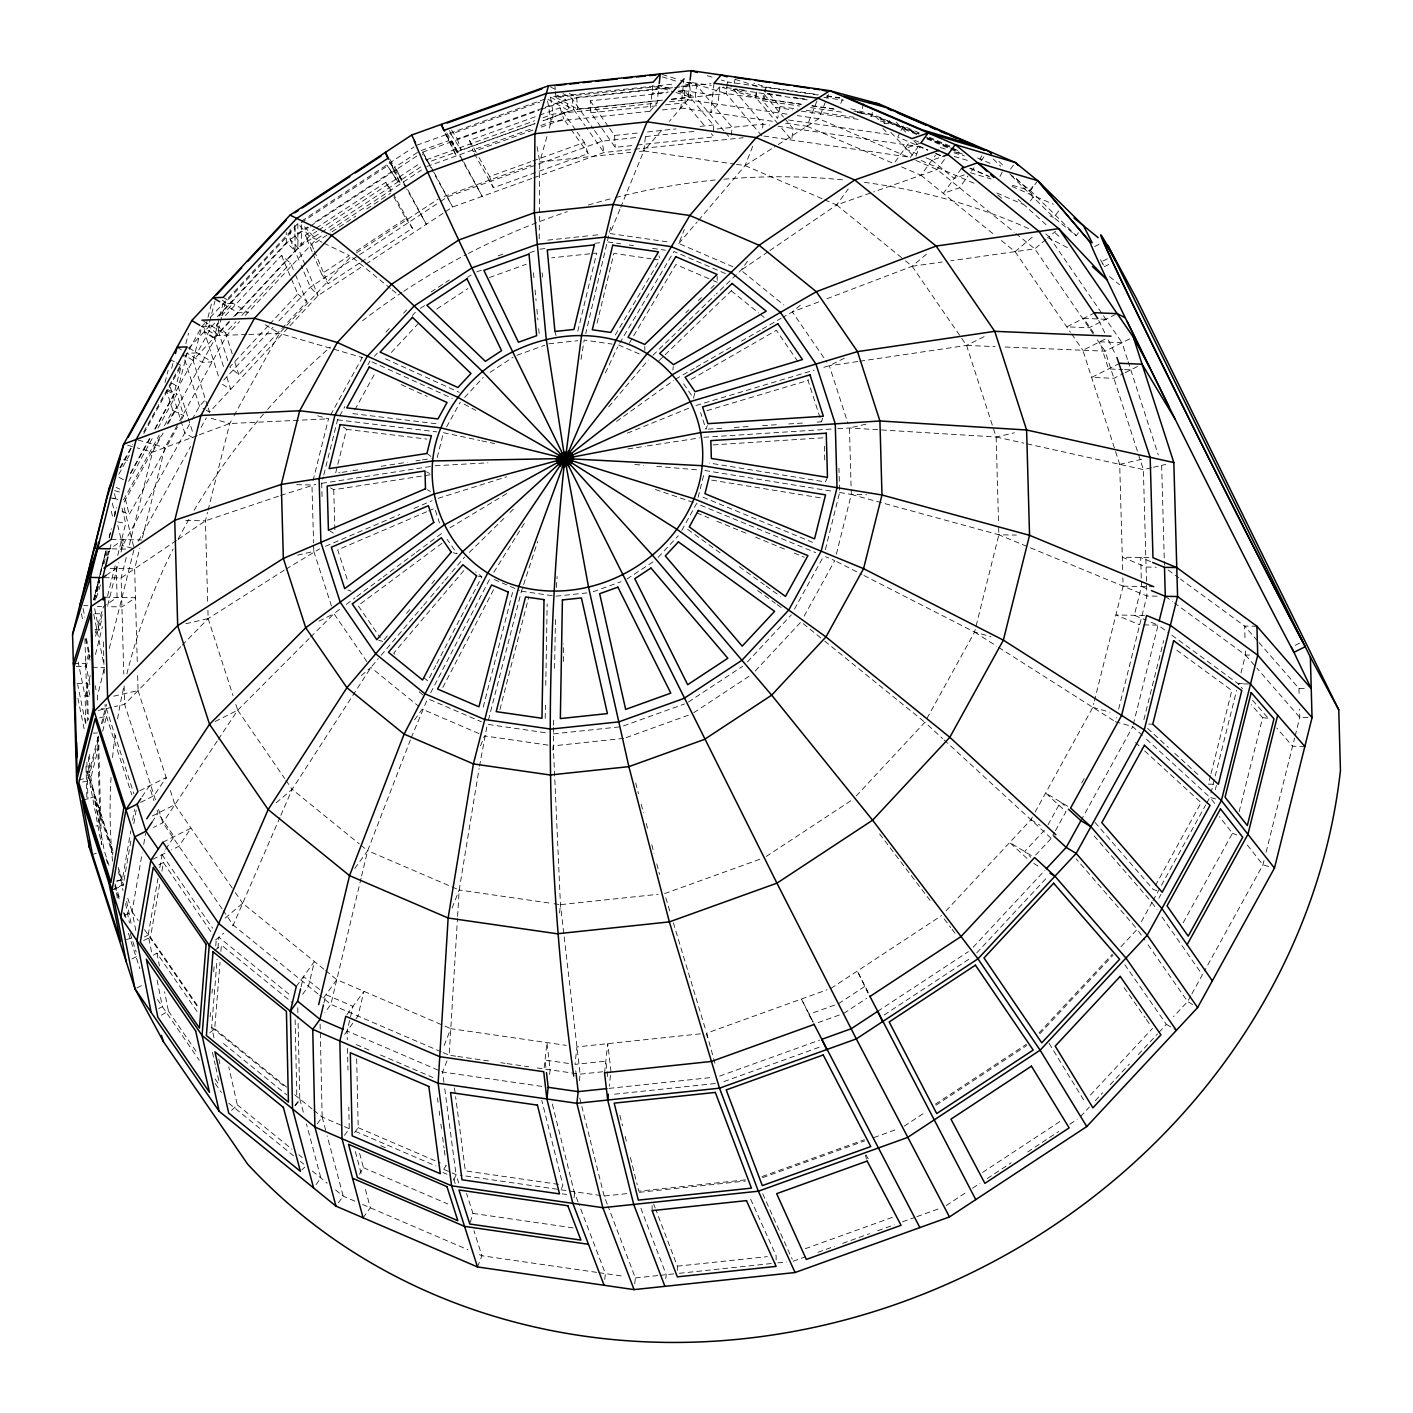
<?xml version="1.0" encoding="UTF-8"?>
<svg xmlns="http://www.w3.org/2000/svg" width="1413" height="1413" viewBox="0 0 1413 1413"><rect width="100%" height="100%" fill="white"/><g stroke="black" fill="none" stroke-linecap="round" stroke-linejoin="round"><path stroke-width="0.75" stroke-dasharray="5 3.75" d="M652.1 1210.623L652.117 1204.229M677.357 1270.446L677.357 1266.172L655.95 1209.987M776.126 1259.972L776.143 1255.698L749.173 1195.928M539.218 238.85L539.731 162L536.763 144.603M553.56 727.342L553.295 745.852L560.449 904.656L580.107 1074.163L579.383 1080.715M545.188 718.316L545.418 705.122M545.754 685.358L547.167 604.058M553.596 725.152L553.702 718.599M554.585 668.331L555.503 615.874M563.434 661.478L563.734 643.904M455.64 1056.165L449.193 1055.228L457.459 918.609M457.6 916.419L459.19 889.996L479.113 768.46M556.404 587.455L557.128 576.539M210.113 1016.812L210.466 1012.52M212.003 993.18L212.339 988.888M213.699 971.702L214.211 965.273M215.747 945.951L216.26 939.504M214.034 1037.901L211.667 1027.375L217.09 959.215M217.955 948.211L218.838 937.225L290.778 995.635M209.707 1032.832L214.723 1028.788L220.022 962.218M220.87 951.479L221.382 945.032L293.074 1003.248M672.888 370.135L673.277 366.479M665.205 354.698L731.298 290.778L731.687 287.122M552.819 750.02L553.295 745.852L624.051 738.345M610.663 227.316L585.724 333.645M559.53 912.975L560.449 904.656L658.052 894.305M620.713 207.358L643.833 150.961L645.688 134.323M544.164 1067.822L546.955 1042.582L550.116 1069.818L549.392 1076.388M540.826 125.474L551.141 121.765L649.98 111.274L653 84.091M649.98 111.274L657.08 103.061L659.006 85.575L671.104 89.337M662.326 109.967L680.819 108.006L683.821 80.824M689.88 81.901L687.901 99.793L669.444 121.235M724.057 130.932L695.302 96.843L696.591 85.186L680.448 80.17M604.552 1072.785L607.767 1043.642L610.928 1070.895L609.25 1086.191M714.042 83.208L710.81 112.351L717.892 104.12L719.835 86.635L724.145 87.27M761.731 135.772L726.123 93.576L727.412 81.919L721.372 80.046M604.729 1279.436L605.382 1273.608L578.835 1203.982M731.333 135.153L732.199 127.382L696.591 85.186M778.033 123.885L756.114 97.903L756.767 92.075M634.72 1283.781L635.373 1277.953L608.049 1206.278M762.596 128L763.02 124.114L732.888 88.401M665.77 1278.571L666.194 1274.685L640.442 1207.108M734.336 83.349L734.937 79.428M801.118 104.12L764.274 98.786L766.093 87.058L753.747 83.226M857.461 112.263L861.789 112.881L863.308 103.114M479.484 766.288L487.344 724.321L547.043 732.958M581.008 359.432L584.187 340.056L612.147 344.101M116.625 881.164L122.313 879.963L130.791 830.897M132.628 820.229L134.482 809.561M130.826 841.018L123.32 884.45L112.051 890.102M133.829 823.638L136.831 806.258M135.842 930.549L132.08 911.579L142.218 852.94M143.72 844.25L145.592 833.387M151.544 951.885L148.188 935.017L157.956 878.55M159.828 867.688L162.089 854.671L164.491 851.05M197.29 1005.332L150.485 937.261L159.704 883.92M161.93 871.132L163.396 862.584L153.222 867.37M755.213 97.78L756.308 92.022M573.978 1197.588L575.073 1191.83M769.22 93.7L780.082 106.576L777.609 118.409L762.667 100.712L765.139 88.86M872.369 112.51L871.538 116.449L867.176 115.831M694.666 393.309L693.536 398.219L683.609 383.771M301.075 986.786L303.548 976.489L322.712 992.05M323.948 1002.894L325.908 994.646L353.02 1006.303L347.103 1031.013L347.298 1039.703M361.092 878.162L330.872 1004.378L324.831 1012.697M361.604 876.042L367.68 850.679L410.388 739.935M577.776 331.296L596.657 253.068L551.741 257.837M597.063 323.135L613.913 253.386L650.969 258.738M93.629 599.359L99.511 575.798M100.058 573.66L105.94 550.099M109.154 537.258L111.291 528.692M114.488 515.833L116.643 507.267M98.521 580.531L95.325 593.301L99.299 580.672M99.051 578.394L105.957 550.717M109.154 537.947L111.291 529.416M114.471 516.646L116.608 508.132M93.947 600.119L99.828 576.628M100.358 574.49L106.222 550.999M95.042 600.26L99.652 580.814M103.926 563.734L105.533 557.323M106.205 555.609L107.123 550.929M108.359 554.991L109.384 550.876L107.989 554.92M110.956 544.588L109.914 548.809L123.461 539.625L120.37 551.988M95.042 629.403L99.034 630.18L102.248 617.357M107.582 596.021L115.583 563.981M117.721 555.45L125.722 523.411L121.854 507.585M95.219 633.042L103.52 606.583L117.067 597.416L116.255 568.45L117.279 564.335M90.202 675.485L85.063 696.079L85.875 725.028L77.68 684.616M95.466 654.449L102.39 626.701M107.724 605.365L118.392 562.692M121.059 552.024L122.648 545.612L191.091 421.41M126.252 557.376L121.112 577.952L123.796 674.036M129.36 544.923L152.533 452.178L163.078 433.049M104.014 669.532L97.338 696.291L97.515 702.491M109.296 648.408L134.164 548.845L123.443 504.847M137.255 661.62L134.659 568.768L139.799 548.191M142.395 537.858L164.95 447.568L178.603 422.77M207.658 601.214L205.415 520.832L207.534 512.371M208.064 510.252L229.736 423.529L232.898 417.771M313.032 480.703L328.487 418.831L314.092 414.804M322.058 496.564L321.687 483.352L323.277 476.993M323.807 474.892L337.566 419.838L344.896 406.555M343.341 426.991L346.556 429.358L335.57 473.337L339.915 472.666M437.235 457.494L442.923 434.745M698.128 497.358L704.328 472.56M825.351 549.622L839.622 492.466L838.951 468.251M836.372 554.179L851.297 494.444L849.443 427.98L867.723 423.776M926.981 718.422L974.564 632.07L998.867 534.785L998.62 526.095M1035.128 812.086L1092.814 707.365L1093.874 703.162M1094.386 701.06L1123.105 586.148L1122.876 577.882M1150.606 561.615L1140.697 557.517L1141.51 586.483L1134.303 615.291L1146.208 620.219M1142.393 735.449L1132.749 726.618L1115.475 721.778L1116.517 717.557M1118.637 709.132L1146.897 595.986L1143.364 469.593L1105.125 351.183L1095.216 336.771M1133.279 724.498L1158.095 625.129L1148.186 621.031M1143.876 719.747L1163.658 640.566M1210.535 775.631L1208.398 784.162L1214.385 784.25M1211.065 773.512L1231.818 690.462L1174.132 648.231M1210.959 793.046L1236.658 690.251M1240.967 672.959L1245.454 655.014L1245.348 650.863M1215.304 789.726L1216.363 785.469M1239.148 811.663L1262.621 717.716L1251.229 704.61M1263.999 860.641L1262.939 864.88L1204.477 970.978M1266.119 852.163L1294.626 738.01M1295.138 735.961L1299.766 717.433L1299.536 709.149M98.133 736.65L88.895 772.999L84.974 772.911M101.4 723.809L105.198 708.849L105.074 704.522M98.451 736.085L101.471 844.462L88.807 777.609L98.91 737.869M102.637 723.209L106.364 708.567L106.24 704.239M112.934 850.944L90.167 780.453L99.405 744.103M102.672 731.28L106.47 716.303L98.91 717.91M483.211 707.154L512.566 592.453M488.421 720.1L521.432 591.217L537.699 541.462M499.955 709.556L528.762 596.993M165.021 382.517L168.2 370.206M171.644 368.369L173.834 359.926M185.81 343.765L188.547 333.203M154.741 429.004L173.887 394.262L181.323 365.525L176.077 362.735M187.54 416.076L178.356 387.056L187.081 353.268L197.149 352.897L211.879 326.191L214.705 323.153M155.165 429.146L193.069 360.35L201.812 326.544L204.638 323.506M211.42 304.078L204.32 331.543L218.75 377.147M209.53 322.058L214.953 301.128M223.484 366.568L214.299 337.566L223.042 303.76L233.11 303.406L221.788 315.558M221.541 317.413L217.213 334.157L208.453 326.244L211.438 323.029M222.088 315.311L225.338 302.753L294.981 228.005L295.087 250.578L286.327 242.665L286.274 232.403M546.937 136.584L539.731 162L630.816 152.339M549.339 128.106L553.313 114.047L550.434 97.091L673.93 83.985M470.335 1222.263L472.949 1213.396L466.555 1193.384M107.229 555.397L108.554 551.176M93.947 599.677L99.687 581.361M96.314 597.982L100.782 583.746M89.937 684.828L85.628 663.562L88.825 653.389M89.778 654.572L85.946 666.777L74.147 666.547M95.519 636.239L102.548 613.86L92.728 613.648M707.295 425.543L705.988 429.269L700.601 412.561M817.05 422.116L821.395 421.833L808.024 380.433L809.985 374.834M821.395 421.833L822.702 418.107M561.526 1188.545L562.851 1184.977L541.815 1100.444M411.183 737.886L427.609 698.658M480.508 745.905L484.465 735.908L551.141 745.552M732.976 266.792L678.805 243.513L684.316 229.507M452.089 908.011L459.19 889.996L551.829 903.402M698.552 220.304L745.093 165.604L752.988 145.61M444.159 1045.479L450.8 1028.664L566.224 1045.373M785.593 123.161L806.964 126.252L818.021 98.256M446.985 1060.827L442.552 1072.025L444.283 1085.131M825.439 101.913L818.816 118.727L774.218 147.093M826.923 98.186L828.389 94.459M453.82 1180.208L456.028 1174.609L444.565 1087.304M477.488 1266.949L481.921 1255.751L473.956 1230.776M915.924 156.101L919.616 146.758L927.635 150.22M619.883 209.371L609.974 233.551L670.186 242.259M840.823 103.432L842.325 99.775M279.986 817.332L233.216 925.091L230.019 927.793M280.851 815.319L292.138 789.337L370.913 667.484L378.295 658.617M827.47 477.4L825.351 481.957L709.202 463.022M605.4 372.908L617.658 347.015M979.898 159.439L981.699 155.766M999.998 176.501L1003.619 169.154M435.805 665.488L427.803 680.907L422.681 676.756M436.811 663.562L481.833 576.822L475.704 571.841M430.647 692.812L490.329 577.864M442.834 687.442L493.879 589.133M119.822 467.809L132.592 444.653M120.547 467.844L131.179 448.557M118.798 474.309L129.272 455.286M143.72 431.972L180.74 364.784M184.979 357.1L201.812 326.544L211.879 326.191M143.879 433.455L181.323 365.525M130.296 473.39L149.425 438.648M130.914 473.143L149.884 438.719M128.654 481.356L153.787 435.734M157.973 428.121L176.837 393.891L165.939 388.752M123.532 499.937L159.192 435.222M164.438 425.702L172.828 410.477L166.557 390.712M124.15 502.11L161.894 433.597M167.14 424.077L176.572 406.962M168.341 423.476L216.772 335.57L229.507 321.899M179.663 420.862L226.839 335.217L239.592 321.546M121.924 511.17L129.201 514.597L177.42 427.044M181.623 419.431L183.725 415.634L176.837 393.891M192.133 419.502L199.498 406.149L206.563 398.554M138.421 541.126L190.508 446.596M201.07 427.433L206.316 417.877M233.957 415.864L279.421 333.344L285.391 326.933M330.589 414.998L362.258 357.524L358.69 355.37M367.91 364.766L369.994 360.969M354.822 409.894L375.24 372.82M446.596 426.938L460.32 402.034M681.808 530.387L696.574 503.558L815.69 552.642M794.459 609.144L823.761 555.963M804.156 616.139L834.765 560.572L825.598 556.74M946.056 910.802L1030.925 819.717L1034.069 813.994M1047.987 824.927L1060.615 802.019L1066.85 807.759M1035.658 855.095L1051.237 838.386L1054.381 832.663M1055.44 830.738L1065.95 811.663L1045.638 792.993L1068.917 807.035M1081.757 782.979L1084.919 777.238M1080.927 820.688L1132.749 726.618M1155.375 885.651L1201.103 802.655L1141.898 748.395M1141.421 921.629L1151.931 902.536L1092.284 833.776M1152.99 900.629L1205.678 804.986M1206.737 803.061L1209.899 797.321L1144 736.932M1158.89 898.12L1160.974 894.323M1183.193 922.742L1232.472 833.281L1219.384 816.626M1190.788 995.829L1187.627 1001.552L1173.479 1016.742M1191.83 993.922L1202.357 974.846L1162.016 917.002M615.309 334.987L658.582 261.882M619.706 343.147L673.966 251.479L725.752 273.733M629.28 343.271L632.618 337.636M633.713 335.764L675.891 264.531L711.357 279.774M359.414 1174.238L363.459 1167.703L359.591 1153.202M493.808 572.265L525.247 521.927M142.024 796.861L149.23 785.999L153.964 800.606M151.986 822.172L157.991 813.129L156.649 808.96M217.196 741.066L162.866 822.755L153.487 827.453M218.397 739.264L237.72 710.191L309.094 638.588M165.692 849.231L174.117 836.567L157.991 813.129M414.486 719.871L422.257 709.167L482.451 735.043M747.477 261.317L741.013 270.236L716.267 294.01M354.734 868.5L367.68 850.679L459.19 889.996M769.873 250.525L836.62 204.938L848.277 188.9M296.288 986.468L314.41 961.511L308.511 986.221L302.453 994.54M895.083 161.947L909.583 141.971M918.485 146.263L910.025 157.92L818.816 118.727L797.338 115.619M323.489 997.984L336.789 979.668L443.046 1025.343M901.618 166.928L920.976 175.247L935.477 155.289M944.379 159.581L937.137 169.56L873.658 191.903M346.98 1014.622L363.9 991.325L357.984 1016.035L354.363 1021.016M961.476 168.447L943.354 193.422L959.498 187.735L967.958 176.077M344.684 1034.334L353.144 1022.694M971.596 171.097L973.999 167.758M294.964 1105.567L299.786 1098.908L298.055 1020.734M981.011 160.87L984.631 155.889M317.324 1123.741L322.164 1117.082L320.097 1023.701M1010.525 169.189L1014.163 164.208M344.436 1135.381L349.276 1128.722L348.781 1107.015M1037.743 180.705L1030.483 190.684L1009.765 184.502M316.017 1184.642L320.857 1177.983L306.444 1123.883M1030.395 200.929L1034.033 195.93L1014.198 176.413M338.396 1202.799L343.218 1196.157L327.145 1135.805M1058.726 210.908L1053.886 217.567L1050.018 215.906M363.07 1217.776L370.33 1207.797L364.784 1186.991M1011.16 175.53L1053.886 217.567L1076.264 235.741L1078.667 232.403M354.575 1132.572L358.196 1127.68L356.641 1057.701M443.912 1168.816L446.314 1165.548L442.322 1163.835M1029.812 190.137L1035.093 183.849M295.176 1105.761L300.474 1099.473M608.685 406.803L612.924 401.787M614.337 400.126L648.284 360.068M384.124 639.736L388.345 634.773M406.591 613.295L412.207 606.689M431.866 583.569L434.674 580.248M381.139 655.296L422.187 606.989M423.6 605.312L429.252 598.653M430.682 596.993L443.417 581.997M444.83 580.337L450.5 573.66M451.913 572L464.647 557.005M463.835 570.587L393.644 653.195L397.053 655.968M678.805 243.513L697.139 221.965M659.006 85.575L651.923 93.806L668.367 92.057M678.646 90.962L682.762 90.538L689.844 82.307L711.269 85.398M639.506 151.421L643.833 150.961L663.757 127.841M210.29 317.43L297.807 223.519L309.447 236.112L321.97 242.206M217.443 316.6L286.327 242.665M188.741 348.252L211.72 323.612M219.121 315.664L290.16 239.415L308.493 227.352M227.776 360.721L216.507 325.114L219.457 321.952M225.356 315.611L281.47 255.382L290.53 263.083L293.957 271.208M207.499 405.937L193.069 360.35L232.191 318.084M233.71 316.724L297.913 247.805L319.621 233.251M235.176 315.823L309.447 236.112L316.83 231.255M232.191 353.745L225.55 332.814L235.9 321.722M241.8 315.382L290.53 263.083M245.244 315.47L316.141 239.362L323.153 234.752M268.223 325.732L229.771 366.991L238.815 374.692L306.851 301.693L294.822 273.239M269.689 324.142L297.79 293.992L290.919 277.743M223.713 380.15L273.009 327.251M278.979 320.839L310.348 287.175L357.648 256.036M286.892 325.326L351.095 256.407L390.447 288.482M206.139 410.159L209.477 412.154L288.482 327.357M289.965 325.767L318.102 295.564L363.971 265.361M385.89 332.161L391.79 325.82M403.606 313.156L406.555 309.977M374.392 356.253L377.306 353.126M412.402 315.452L415.334 312.308M391.33 352.455L417.842 324.001M464.63 397.424L483.246 377.43M658.193 557.287L678.258 535.757M747.459 661.92L791.315 614.849M755.231 671.016L800.994 621.879L823.055 639.753M856.172 795.996L924.879 722.273L942.542 738.504M1044.472 830.261L1024.655 851.527L1030.907 857.267M973.204 947.222L1044.966 870.196M976.754 952.874L1046.397 878.109M1038.997 1032.938L1112.367 954.164M1039.827 1033.786L1113.002 955.241M1121.039 946.622L1137.218 929.259L1076.141 858.857M1090.43 1095.022L1152.549 1028.364M1080.486 1116.57L1089.37 1107.015M1095.305 1100.656L1102.705 1092.708M1110.106 1084.76L1114.557 1079.991M1116.04 1078.402L1129.376 1064.095M1138.26 1054.557L1148.628 1043.43M1150.111 1041.84L1157.512 1033.892M1158.996 1032.302L1166.396 1024.337L1124.801 964.69M180.723 646.765L124.644 704.363L114.488 706.694M182.242 645.193L208.153 618.611L284.154 570.287M310.648 637.016L333.927 613.666L341.31 608.067M469.346 552.395L503.787 518.536M510.058 512.389L513.184 509.316M685.782 312.75L688.943 309.712M698.375 300.58L701.519 297.525M710.969 288.393L714.113 285.355M652.859 355.334L657.628 350.724M659.2 349.188L681.402 327.728M682.991 326.209L714.695 295.547M658.9 360.774L663.633 356.217M231.591 1110.353L237.313 1104.842L228.747 1066.78M301.834 1169.929L304.696 1167.173M361.322 675.573L370.913 667.484L418.831 706.394M800.341 305.19L792.357 311.937L783.014 317.183M276.153 802.831L292.138 789.337L359.273 843.861M826.87 298.779L912.144 266.28L928.129 252.786M225.109 918.097L242.683 903.278L324.001 969.3M1001.411 240.563L1015.082 251.655L1034.245 235.476M215.641 939.928L223.625 933.181M1045.973 239.415L1034.793 248.865L950.755 260.787M1045.744 233.94L1049.17 236.73L1055.564 231.326M214.705 950.437L221.382 945.032M346.291 604.358L355.052 597.84M356.8 596.533L362.064 592.63M363.812 591.323L381.333 578.306M383.082 576.999L388.328 573.095M390.094 571.788L395.34 567.885M397.088 566.578L414.61 553.56M416.376 552.253L421.622 548.35M423.37 547.043L444.406 531.412M441.969 543.281L358.125 605.594L380.274 637.811M616.545 421.445L673.595 380.521M768.071 251.761L741.013 270.236L783.791 304.978M106.099 575.338L116.255 568.45M176.395 540.508L121.112 577.952L102.707 577.634M178.197 539.271L205.415 520.832L278.538 496.21M301.428 221.117L414.062 146.987M301.305 222.671L387.568 165.886L397.883 181.747L386.773 164.897M417.471 152.41L392.92 168.571L390.412 162.548L405.637 187.081M301.322 224.72L301.411 245.244L294.893 235.441L307.628 227.051M314.905 222.265L391.348 171.944M310.312 226.133L417.524 155.589M312.114 251.585L305.243 235.335L314.393 229.312M316.212 228.111L385.714 182.365L392.319 192.115M318.667 230.036L420.738 162.848M321.546 232.262L422.54 165.78M330.165 230.142L421.498 170.019M313.562 249.147L311.849 245.085L330.147 233.039M331.967 231.838L355.74 216.189M366.726 208.965L390.5 193.316M359.308 263.189L328.169 283.695L321.563 273.945L349.029 255.859M356.359 251.037L405.814 218.485L392.055 193.775M356.535 252.821L438.083 199.162M359.467 254.835L438.878 202.571M440.626 201.405L447.638 196.796L602.044 141.176L636.751 137.503M361.145 261.988L412.419 228.235L393.379 194.023M365.808 264.16L443.894 212.762M445.643 211.614L452.655 207.005L531.765 178.515M431.106 291.979L449.387 279.951M420.403 308.37L425.843 304.784M467.509 277.372L471.13 274.987M436.794 309.023L467.827 288.605M490.011 372.378L513.096 357.189M626.93 579.065L655.332 560.36M688.378 702.014L742.726 666.247M693.748 712.7L750.444 675.379M766.217 856.455L851.385 800.394M831.003 988.358L941.623 915.553M838.545 1003.672L864.844 986.362L867.776 992.138M843.773 1013.404L866.558 998.39M877.597 1011.39L968.382 951.638M884.149 1014.993L970.431 958.208M935.353 1104.189L1026.35 1044.278M904.232 1126.126L925.268 1112.278M936.042 1105.196L1026.915 1045.39M982.6 1172.401L1061.357 1120.562M946.198 1205.572L967.234 1191.724M972.586 1188.209L979.915 1183.37M987.263 1178.548L1011.107 1162.846M1027.622 1151.966L1058.814 1131.442M1069.835 1124.2L1077.165 1119.361M736.473 164.367L745.093 165.604L772.399 148.241M286.009 569.103L319.603 548.88M449.917 527.844L508.327 492.625M153.399 955.17L156.931 953.121L197.608 1012.309M161.365 1015.152L168.412 1011.054L164.579 991.732M675.379 379.232L694.26 368.351M696.15 367.256L733.912 345.496M741.472 341.134L760.353 330.253M762.243 329.158L781.124 318.278M691.187 379.408L776.373 330.306L798.504 362.505M318.896 621.19L333.927 613.666L368.44 663.898M844.356 358.213L829.343 365.737L820.335 368.334M1094.616 246.551L1100.25 243.725M1107.403 258.791L1101.769 261.617L1103.429 265.026M1104.277 266.721L1109.911 263.895M215.182 721.46L237.72 710.191L235.706 703.939M859.828 361.216L966.563 345.426L985.356 336.029M139.852 790.697L166.151 777.539L154.105 795.625L139.092 803.149M1094.916 312.715L1066.744 326.827L1089.017 327.745L1115.316 314.587M152.357 815.937L174.912 804.668L170.196 790.061M1122.646 569.598L1119.697 464.347L1082.853 350.265L1107.35 338.007M1129.676 338.908L1105.125 351.183L1003.866 346.98M162.848 842.201L191.02 828.106L178.992 846.21L171.468 849.972M1119.803 363.282L1091.613 377.395L1113.886 378.313L1123.282 373.615M152.692 859.369L169.595 850.909M1125.172 372.679L1140.185 365.155M124.556 915.341L132.08 911.579L126.852 895.4M144.444 936.907L148.188 935.017M131.886 958.95L137.538 956.124M136.902 987.952L142.536 985.126M158.645 1008.564L162.407 1006.692L156.967 979.297M1295.209 645.352L1300.843 642.526M143.702 940.44L150.485 937.261M325.485 546.319L399.897 514.473M413.974 508.45L432.078 500.697M426.655 511.789L337.707 549.851L347.722 580.902M428.687 510.923L434.745 508.327M113.976 889.289L123.585 885.28L118.586 869.79M627.337 433.155L689.827 407.774M818.745 301.87L792.357 311.937L826.87 362.152M197.343 435.557L152.533 452.178L137.185 447.868M199.357 434.798L229.736 423.529L328.487 418.831M416.711 145.239L546.336 98.557M449.581 130.491L450.888 134.2L539.642 102.231M421.198 150.555L448.804 140.611L446.278 134.588L460.479 157.249M451.559 130.137L457.282 138.951L543.246 107.971M545.294 107.247L565.765 99.864L569.651 110.991L543.051 120.582M430.912 167.9L422.787 152.127L538.936 110.285M541.002 109.543L571.929 98.398L672.535 87.73M532.913 130.12L473.267 151.615L469.522 140.417L537.399 115.972M539.448 115.23L560.025 107.83L575.85 130.296M426.214 159.846L534.662 120.776M542.963 117.791L553.313 114.047L657.08 103.061M450.888 134.2L461.186 150.061L534.873 123.514M535.032 123.69L427.803 162.318L422.257 153.787M543.193 120.759L573.855 109.719L662.768 100.288M426.761 166.557L532.595 128.442M541.144 127.152L563.769 119.01L569.845 127.665M479.042 157.532L489.622 176.537L530.829 161.7M532.878 160.958L584.381 142.413L588.126 153.593L493.367 187.717L474.326 153.505M443.965 196.495L535.668 163.466M533.814 177.755L603.969 152.498L632.423 149.478M498.083 255.877L504.247 253.651M476.782 271.861L482.893 269.671M529.734 252.786L535.845 250.596M489.375 277.531L526.307 264.231M516.858 355.299L544.8 345.231M593.213 591.729L621.155 581.661M623.433 725.946L684.528 703.939M626.1 737.621L689.862 714.642M664.552 893.617L760.318 859.122M707.348 1037.407L706.624 1033.168L827.064 989.789M834.588 1005.085L808.96 1014.322L812.899 1022.023M818.145 1022.641L839.834 1014.817M719.623 1076.123L819.681 1040.092M723.845 1081.616L820.847 1046.662M761.978 1176.587L864.314 1139.743M762.561 1177.683L864.738 1140.874M873.799 1137.606L898.385 1128.757M805.304 1248.703L893.881 1216.805M793.135 1261.226L805.516 1256.758M817.897 1252.307L834.394 1246.354M842.66 1243.387L869.472 1233.726M877.738 1230.758L894.235 1224.806M902.483 1221.839L914.865 1217.37M916.843 1216.664L940.493 1208.133M920.905 142.943L904.744 148.63L916.366 153.611M926.045 157.779L931.856 160.27L943.972 156.013M824.68 199.816L836.62 204.938L871.591 192.627M964.32 174.894L954.217 178.444L931.856 160.27M280.622 495.504L315.858 484.323M438.171 498.33L506.702 476.799M695.973 405.513L814.312 370.118M706.924 410.671L808.024 380.433M82.219 800.394L94.088 796.844L112.846 854.953M92.446 854.423L96.402 853.24M116.926 881.041L120.882 879.857L118.215 871.556M126.446 939.557L132.38 937.79M297.56 555.168L313.81 551.423L313.633 544.994M185.81 623.751L208.153 618.611L207.905 609.904M837.838 428.634L849.443 427.98L996.147 437.006L1014.428 432.802M113.694 696.185L138.068 690.568L137.538 671.952M1119.697 464.347L1142.04 459.207M98.239 710.439L112.457 707.171M1151.489 467.721L1143.364 469.593L1025.962 443.611M1153.52 467.244L1165.707 464.435M78.651 779.958L88.807 777.609L88.348 753.482M82.608 782.06L90.167 780.453M342.087 472.331L350.777 470.988M352.95 470.653L361.64 469.293M381.192 466.272L396.417 463.906M398.59 463.57L407.28 462.228M415.97 460.868L420.315 460.196M422.487 459.861L431.177 458.519M321.687 483.352L430.894 466.414M330.483 487.909L333.751 489.728L431.53 474.574L426.62 471.836M627.867 448.892L634.384 447.903M636.557 447.568L645.246 446.243M647.419 445.907L699.576 437.924M857.656 361.551L829.343 365.737L848.1 423.829M905.433 260.822L912.144 266.28L942.171 262.006M686.736 82.643L689.844 82.307L726.123 93.576L801.224 104.438M555.397 91.509L555.927 97.409L657.08 86.688L673.93 91.916M569.386 93.452L576.645 97.356L672.341 87.217M681.048 86.299L689.738 85.381L690.798 97.144L671.21 99.228M674.707 87.5L710.969 83.667M600.613 126.605L590.864 112.757L590.228 100.871L667.024 92.728M677.993 91.562L684.581 90.856L713.371 124.98L713.795 132.91M555.927 97.409L577.687 109.137L662.52 100.146M671.44 99.369L726.123 93.576M669.409 101.754L687.901 99.793L788.754 114.382M590.864 112.757L656.692 105.781M665.47 104.862L685.217 102.76L705.776 127.135M609.71 128.53L614.584 135.454L638.729 132.893M647.507 131.957L676.05 128.936M700.194 126.375L713.371 124.98M645.423 136.584L695.32 131.285M717.009 128.989L763.02 124.114L769.449 125.05M601.832 128.336L615.22 147.358L634.985 145.256M637.175 145.027L714.007 136.884L711.269 133.634M634.614 149.248L743.238 137.732M547.785 240.139L590.669 235.6M592.806 235.37L601.39 234.452M539.925 249.13L546.495 248.423M594.714 243.319L601.302 242.612M548.792 343.801L577.935 340.71M587.049 592.895L555.839 596.198L521.432 591.217M553.437 733.895L621.402 726.688M700.459 1033.821L576.946 1046.909L575.003 1064.395L605.841 1061.128L606.813 1069.517M602.715 1071.76L580.107 1074.163L537.223 1067.963M609.003 1088.381L713.229 1077.324M614.655 1094.192L715.808 1083.471M745.375 1179.873L638.8 1191.177L637.758 1186.955M626.771 1193.632L604.146 1196.034L460.338 1175.227M639.33 1192.307L745.587 1181.038M677.357 1266.172L767.365 1256.634M635.373 1277.953L657.981 1275.55M660.03 1275.338L677.145 1273.519M679.335 1273.29L775.631 1263.081M777.804 1262.851L786.564 1261.915M708.178 429.128L723.421 428.157M734.301 427.45L751.716 426.337M762.614 425.631L777.856 424.642M788.737 423.953L806.152 422.823M703.921 437.271L831.25 429.057M713.07 444.901L824.115 437.747M435.169 465.76L487.927 462.81M77.026 683.627L87.323 683.062L90.273 697.616M93.311 733.153L97.426 732.941M85.663 771.904L89.778 771.675L100.023 825.722L95.907 825.934M246.551 334.51L216.772 335.57L201.458 326.35M248.759 334.439L279.421 333.344L362.258 357.524M1148.787 724.11L1152.778 724.18M296.624 484.694L311.955 484.959L313.58 542.839M839.622 492.466L851.297 494.444L866.628 494.709M185.704 520.479L205.415 520.832M851.297 494.444L998.867 534.785L1016.389 535.085M111.185 539.413L141.865 539.96M1148.875 557.658L1122.293 557.199L1146.084 567.037L1156.311 567.214M111.945 548.845L128.318 549.145M110.126 568.344L134.659 568.768M1123.105 586.148L1151.736 586.66M1157.123 596.18L1146.897 595.986L998.867 534.785M104.792 597.187L135.471 597.734L121.924 606.919L107.6 606.672M1144.53 615.467L1115.899 614.973L1139.69 624.811M83.844 605.629L87.942 605.718M1256.916 626.259L1244.641 626.047L1180.526 579.1M97.373 606.477L101.471 606.548M1143.788 624.882L1158.095 625.129L1168.781 632.953M1174.203 602.839L1245.454 655.014L1249.551 655.084M73.37 663.333L85.628 663.562M1248.474 683.998L1238.247 683.821L1170.565 634.26M92.269 667.254L104.527 667.466M1258.948 642.473L1298.971 688.467L1307.149 688.608M89.16 696.15L85.063 696.079L78.157 662.043M1307.961 717.574L1299.766 717.433L1256.899 668.155M1304.835 746.47L1292.577 746.241L1276.857 728.172M101.277 708.761L105.198 708.849M1105.92 319.285L1083.647 318.367L1093.574 332.779M1127.433 359.414L1122.046 342.723L1099.773 341.805L1108.516 368.934L1122.699 369.517M912.144 266.28L966.563 345.426L995.088 346.609M1124.73 369.605L1130.806 369.853M634.843 464.506L643.586 465.266M656.709 466.378L698.287 469.928M1242.486 683.309L1238.247 683.821L1242.539 688.749M1262.621 717.716L1270.199 718.44M352.773 413.603L437.482 423.882M337.566 419.838L436.953 431.901M346.556 429.358L426.92 439.107M766.093 87.058L818.109 94.583M826.764 95.837L839.781 97.709M818.039 95.024L727.412 81.919L731.528 86.794M826.693 96.278L839.693 98.151M823.938 97.373L843.526 100.199M726.3 87.571L737.074 89.143M739.229 89.443L747.848 90.697M767.241 93.505L773.723 94.441M775.878 94.742L784.498 95.996M793.117 97.25L797.427 97.868M799.581 98.186L808.201 99.422M807.265 99.881L733.418 89.213L764.274 98.786M811.945 105.675L833.617 108.819M811.963 105.993L837.732 109.719M859.21 112.828L874.241 115.001L918.556 134.041M762.667 100.712L799.687 106.063M810.567 107.635L843.225 112.369M682.762 90.538L712.753 94.865L719.835 86.635L756.114 97.903M780.082 106.576L797.515 109.084M806.222 110.355L854.159 117.279M880.299 121.059L891.197 122.631L886.905 118.127M775.207 107.353L792.605 109.861M801.295 111.132L860.005 119.61M883.92 123.072L899.145 125.28L919.139 133.882M788.489 119.981L888.724 134.482L882.984 128.477M680.819 108.006L774.907 121.624M778.015 126.287L919.616 146.758M763.885 136.072L910.855 157.338M643.833 150.961L734.318 164.049M607.873 241.923L620.66 243.778M629.191 244.997L633.466 245.615M652.647 248.388L665.452 250.242M653.159 259.056L659.694 259.992L659.094 255.912M553.984 903.719L560.449 904.656M568.574 1063.459L545.012 1060.05L546.23 1070.542M457.777 1056.465L481.391 1059.891M483.546 1060.192L492.13 1061.446M500.732 1062.682L505.024 1063.3M507.161 1063.618L528.639 1066.727M541.709 1086.367L442.552 1072.025L347.103 1031.013M558.524 1184.359L465.354 1170.882L455.604 1096.735M562.25 1193.844L566.613 1194.48M472.949 1213.396L573.166 1227.897M596.71 1272.354L481.921 1255.751L475.934 1253.19M598.882 1272.671L624.652 1276.398M704.84 470.494L833.105 491.388M711.693 480.12L821.377 497.994M478.371 576.221L481.833 576.822M109.914 497.765L117.933 499.301M117.703 521.874L125.722 523.411M443.435 432.678L479.643 440.397M481.78 440.856L494.55 443.576M966.563 345.426L996.147 437.006L1023.842 443.134M123.726 459.419L127.559 460.408M112.987 498.135L118.727 499.619M850.909 108.748L874.241 115.001L878.798 119.769M857.638 111.786L861.789 112.881M853.841 110.991L880.811 118.215L918.874 134.571M211.226 418.354L229.736 423.529M863.891 575.48L974.564 632.07L991.008 636.68M138.068 440.044L164.95 447.568M1092.814 707.365L1110.088 712.205M127.576 445.183L133.334 446.791M114.63 490.664L120.388 492.272M1215.657 798.946L1209.899 797.321L1216.699 805.993M132.257 548.297L122.648 545.612L117.738 525.406M1268.697 866.487L1262.939 864.88L1246.619 844.091M453.184 552.713L457.141 553.825L447.197 539.377M378.79 640.266L382.729 641.378M940.316 147.553L946.463 149.372M954.64 151.827L962.818 154.264L950.878 149.195M954.058 152.834L964.425 155.925M954.234 156.437L970.802 161.4M970.378 172.757L991.114 178.939M1156.823 890.614L1153.255 889.501L1094.298 821.571M735.237 79.375L757.403 86.246M707.259 75.648L713.3 77.538M662.308 74.536L678.434 79.552M662.344 76.867L677.092 81.442M685.535 84.074L689.738 85.381M679.158 91.827L695.302 96.843M676.032 92.569L690.798 97.144M655.42 489.499L694.525 502.851M1232.472 833.281L1236.569 834.853M347.881 589.945L351.078 591.252M1141.51 586.483L1149.44 589.751M702.95 497.182L812.546 542.327M696.733 512.919L708.92 517.953M717.027 521.291L747.477 533.831M755.584 537.17L786.034 549.728M794.141 553.066L804.297 557.252M919.262 132.893L903.19 126.004L897.785 137.026L927.899 149.972M929.295 137.22L953.404 147.57M977.496 157.938L991.555 163.979M929.136 138.174L959.144 151.067M926.628 137.503L958.844 151.35M926.875 138.015L958.932 151.792M916.737 134.535L880.599 118.992L884.891 123.496M926.787 138.845L948.882 148.33M914.935 140.382L918.909 142.077M935.936 153.416L943.972 156.878M970.077 168.094L988.164 175.866M935.671 153.664L943.707 157.108M969.795 168.324L989.877 176.961M1011.955 186.445L1053.391 204.249M921.17 160.534L976.966 184.502M996.889 193.069L1022.8 204.214M915.836 160.411L937.137 169.56L1014.251 232.191M806.964 126.252L891.868 162.742M745.093 165.604L822.684 198.95M713.318 280.622L717.256 282.317M618.594 345.019L639.983 354.221M494.214 579.524L519.472 590.387M429.605 699.506L481.374 721.76M444.989 1026.174L450.8 1028.664M441.086 1051.749L330.872 1004.378L319.691 995.3M443.117 1052.614L449.193 1055.228M356.359 1044.596L362.399 1047.174M364.395 1048.04L370.436 1050.636M380.503 1054.963L432.855 1077.465M358.196 1127.68L440.308 1162.97M313.827 1110.3L322.164 1117.082L349.276 1128.722M355.317 1131.318L435.893 1165.955M443.947 1169.416L449.988 1172.013M452.001 1172.878L456.028 1174.609L458.695 1182.928M380.733 1145.749L386.756 1148.345M442.993 1172.507L447.003 1174.238M363.459 1167.703L447.815 1203.964M354.84 1201.138L343.218 1196.157L333.645 1188.368M362.593 1204.477L467.968 1249.763M385.431 358.778L459.278 392.355M372.008 361.887L386.049 368.263M388.063 369.182L452.301 398.378M401.186 384.619L427.132 396.417M172.828 410.477L183.725 415.634M116.149 487.432L119.769 489.145M323.913 243.16L349.152 255.453M836.708 561.579L861.948 574.49M170.849 359.944L174.347 361.799M166.911 390.536L173.887 394.262M119.063 477.382L124.291 480.173M550.293 86.741L555.698 89.655M562.904 93.541L571.929 98.398L593.266 128.707M556.704 94.989L565.765 99.864M550.434 97.091L573.855 109.719L585.141 125.757M547.891 99.263L569.651 110.991M464.188 404.118L475.81 410.406M427.132 489.675L430.4 491.494M330.077 531.2L333.344 533.019M223.13 297.384L248.07 312.432L238.002 312.785L223.042 303.76M265.167 324.76L279.421 333.344M203.56 321.175L226.839 335.217M1030.925 819.717L1040.268 825.351M214.299 337.566L204.32 331.543L213.646 338.255M188.83 347.898L212.127 361.922L202.059 362.276L187.081 353.268M1031.313 855.536L1009.694 842.501L1028.434 859.722M177.102 347.245L182.1 350.247M1033.751 863.414L1041.222 867.935M193.069 360.35L183.089 354.327L199.498 406.149L204.479 409.152M222.389 384.354L230.708 389.37L226.115 374.869M171.697 383.047L178.356 387.056M1192.625 1004.572L1187.627 1001.552L1146.031 941.906M193.086 437.871L184.767 432.855L169.631 385.043M1166.396 1024.337L1174.715 1029.353M974.564 632.07L996.73 646.2M998.585 647.366L1115.475 721.778M687.672 529.38L721.513 553.825M739.335 566.701L744.669 570.552M746.453 571.841L764.274 584.699M766.04 585.989L780.294 596.286M757.651 590.528L762.967 594.361M764.751 595.65L775.366 603.316M777.15 604.605L782.466 608.438M1168.056 569.969L1178.742 577.793M1165.301 596.321L1172.419 601.532M426.92 453.467L431.742 457M1009.783 173.87L1030.483 190.684L1076.264 235.741M1109.576 276.612L1119.608 284.737M997.79 195.012L1002.93 199.18M1015.965 233.569L1034.793 248.865L1093.98 334.952M920.976 175.247L994.575 235.017M836.62 204.938L903.755 259.462M731.298 290.778L758.622 312.962M760.335 314.34L765.457 318.508M824.75 641.131L924.879 722.273M419.113 691.752L424.2 695.903M360.969 845.221L367.68 850.679M325.608 970.59L336.789 979.668M318.084 994.01L233.216 925.091L223.36 910.749M214.723 1028.788L286.539 1087.092M211.667 1027.375L286.238 1087.904M294.716 1094.792L312.149 1108.958M223.519 1043.536L286.839 1094.951M237.313 1104.842L291.926 1149.175M298.761 1154.721L302.17 1157.494M228.747 1103.2L293.568 1155.834M300.386 1161.362L303.795 1164.135M312.326 1171.059L327.251 1183.176M392.16 289.877L397.3 294.063M297.79 293.992L306.851 301.693M216.507 325.114L225.55 332.814M1018.049 199.339L1021.299 202.253M1022.906 203.719L1048.782 227.122M1055.246 232.968L1060.103 237.349M222.406 300.121L225.338 302.753M1147.603 728.437L1168.392 747.495M1174.804 753.359L1200.396 776.832M1135.504 742.532L1140.291 746.929M944.149 739.988L1051.237 838.386M998.938 161.4L1005.049 167.405M993.268 158.98L1000.651 166.239M896.213 122.207L906.457 132.946M913.769 140.629L918.15 145.221M890.932 132.504L913.681 156.366M304.502 226.769L316.141 239.362M290.107 229.295L290.16 239.415L297.913 247.805L318.102 295.564L310.348 287.175L301.093 265.273M1257.517 640.831L1244.641 626.047L1245.047 640.531M1245.454 655.014L1255.468 666.512M1252.554 700.247L1269.704 719.959M764.256 94.371L783.438 117.085M784.798 118.71L793.011 128.459L791.722 140.117L779.411 125.492M725.434 132.539L730.91 139.039M879.593 833.935L883.549 839.145M884.874 840.876L888.83 846.087M890.155 847.835L894.111 853.046M895.418 854.777L899.392 859.987M900.699 861.718L904.673 866.928M905.98 868.677L909.937 873.888M911.261 875.618L915.218 880.829M916.542 882.56L920.499 887.77M921.824 889.519L925.78 894.712M927.105 896.46L931.061 901.671M944.22 918.98L950.737 927.564M952.044 929.277L955.947 934.417M590.228 100.871L608.491 126.799M594.52 130.491L602.044 141.176L603.969 152.498L586.413 127.541M577.069 132.027L584.381 142.413M571.064 129.378L588.126 153.593M1151.931 902.536L1156.964 909.778M1138.472 931.061L1144.777 940.104M1124.13 987.616L1132.784 1000.015M1134.021 1001.782L1145.131 1017.731M1146.367 1019.497L1150.076 1024.814M1049.17 236.73L1102.228 313.898M1103.447 315.7L1122.046 342.723M1015.082 251.655L1070.453 332.232M1071.708 334.033L1082.853 350.265M237.72 710.191L284.719 778.545M285.956 780.347L292.138 789.337M174.912 804.668L234.01 890.649M235.247 892.451L242.683 903.278M222.124 908.948L162.866 822.755L158.15 808.148M162.089 854.671L212.674 928.253M163.396 862.584L213.805 935.918M132.08 911.579L138.28 920.605M144.479 929.613L197.979 1007.451M168.412 1011.054L197.926 1053.974M215.129 1079.02L220.057 1086.173M157.444 999.486L199.268 1060.315M215.235 1083.541L221.382 1092.479M405.814 218.485L412.419 228.235M305.243 235.335L311.849 245.085M446.808 132.928L462.722 160.075M389.829 159.192L406.838 188.035M1049.1 1043.377L1084.513 1101.363M469.522 140.417L477.983 155.624M463.747 161.947L482.239 196.336L461.521 159.121M422.787 152.127L433.137 170.726M434.18 172.598L452.655 207.005L431.936 169.772M407.88 189.907L426.373 224.314L406.679 188.936M385.714 182.365L390.995 191.868M866.134 1155.004L868.183 1158.89M868.112 992.244L857.302 971.049L868.183 993.162M813.217 1022.129L801.436 999.009L813.146 1022.818M1098.749 320.504L1105.443 334.122M1108.322 339.95L1115.97 355.511M457.37 151.668L452.354 141.459L456.47 151.986M446.278 134.588L456.328 155.907L444.618 132.115M396.488 169.436L401.504 179.628M390.412 162.548L400.462 183.867L387.904 158.362M762.702 1193.773L792.234 1259.248M314.428 251.178L328.169 283.695M312.962 253.616L321.563 273.945M290.16 239.415L300.245 263.295M281.47 255.382L290.054 275.712M653.654 1203.964L655.173 1207.974M607.272 1204.229L604.146 1196.034L581.873 1106.556M578.058 1201.933L574.155 1191.689L551.882 1102.228M457.282 138.951L461.186 150.061M560.025 107.83L563.769 119.01M489.622 176.537L493.367 187.717M1128.104 361.516L1158.289 455.004M435.416 510.411L439.478 522.951M313.81 551.423L332.585 609.515M208.153 618.611L233.021 695.62M138.068 690.568L167.493 781.707M155.465 799.811L124.644 704.363L124.097 684.863M106.364 708.567L133.846 793.717M106.47 716.303L131.868 794.954M118.286 867.511L122.313 879.963M88.807 777.609L113.164 853.028M108.995 865.374L104.315 850.891L94.088 796.844M115.001 883.99L120.352 900.54M124.362 912.957L126.358 919.174M106.134 858.927L108.147 865.127M114.824 885.81L120.158 902.359M123.496 912.692L124.839 916.825M130.19 933.375L132.186 939.574M132.857 941.641L136.196 951.991M128.442 933.322L139.869 968.717M453.661 1178.831L456.222 1186.832M234.841 362.134L238.815 374.692M208.17 408.021L209.477 412.154M188.194 418.142L192.786 432.661M865.304 1155.092L866.54 1159.084M665.806 897.785L670.204 912.356M673.347 922.777L706.005 1031.084M706.624 1033.168L715.773 1066.267M554.92 331.472L556.086 335.552M355.37 1151.613L362.011 1176.587M322.164 1117.082L326.597 1133.721M299.786 1098.908L303.671 1113.479M635.691 783.014L638.482 793.647M641.255 804.28L643.463 812.793M646.236 823.426L647.913 829.802M651.782 844.691L654.007 853.205M656.78 863.838L659.553 874.47M619.901 1115.263L622.532 1125.808M625.147 1136.352L626.736 1142.675M630.41 1157.441L631.982 1163.764M632.494 1165.866L637.228 1184.853M579.754 1098.042L581.344 1104.436M125.333 498.771L129.201 514.597M114.435 493.632L116.361 501.544M112.316 503.187L114.771 513.29M111.274 511.223L113.217 519.136M218.785 1058.973L220.216 1065.278M212.427 1052.332L215.288 1065.031M215.765 1067.133L217.196 1073.474M217.673 1075.593L219.103 1081.934M94.671 608.614L99.034 630.18M93.753 614.284L104.103 665.346M83.084 608.473L84.833 617.092M81.424 613.79L83.084 622.02M86.423 638.464L90.185 656.974M85.681 638.853L90.008 660.118M95.183 685.658L96.031 689.897M77.909 698.269L84.656 731.528M156.931 953.121L159.475 965.997M126.658 901.317L131.674 926.61M120.882 879.857L123.019 890.579M125.563 903.455L129.395 922.777M571.929 98.398L573.855 109.719M547.608 101.012L551.141 121.765M454.456 1088.01L455.322 1094.563M437.447 1097.954L438.012 1102.317M439.16 1111.042L439.726 1115.405M440.874 1124.112L441.457 1128.475M442.605 1137.2L444.035 1148.115M444.318 1150.288L445.183 1156.823M607.06 1071.602L608.032 1079.991M575.745 1070.683L576.221 1074.869M542.133 272.797L542.539 277.089M533.46 272.744L534.273 281.328M535.068 289.93L536.075 300.651M536.887 309.235L537.894 319.974M538.689 328.558L539.501 337.159M576.645 97.356L577.687 109.137M554.885 85.628L555.238 89.549M684.581 90.856L685.217 102.76M614.584 135.454L615.22 147.358M1298.971 688.467L1299.201 696.75M1161.645 465.372L1164.436 565.182M996.147 437.006L998.567 523.923M824.344 446.172L824.821 463.005M333.751 489.728L334.863 529.734M103.326 641.926L104.244 674.301M97.55 737.25L100.023 825.722M87.323 683.062L88.348 719.818M89.302 754.383L89.778 771.675M84.939 638.729L87.447 720.966M86.9 762.137L87.942 799.246M85.981 765.97L86.935 800.482M347.492 1048.375L347.969 1070.1M297.772 1007.716L298.019 1018.561M295.123 1019.762L296.783 1095.411M717.168 276.418L717.239 280.357M644.77 346.432L644.84 350.353M297.807 223.519L297.913 247.805M294.84 225.179L294.893 235.441M117.332 897.891A630.233 568.362 -28.3 0 1 115.354 885.068M112.528 861.241A630.233 568.362 -28.3 0 1 111.185 775.189M112.563 757.58A630.233 568.362 -28.3 0 1 115.318 733.912M117.579 718.934A630.233 568.362 -28.3 0 1 124.326 684.616M126.87 673.913A630.233 568.362 -28.3 0 1 173.11 548.986M178.091 539.218A630.233 568.362 -28.3 0 1 189.695 517.988M194.111 510.376A630.233 568.362 -28.3 0 1 266.121 411.077M267.587 409.417A630.233 568.362 -28.3 0 1 330.395 347.068M362.487 320.769A630.233 568.362 -28.3 0 1 401.875 292.544M403.712 291.325A630.233 568.362 -28.3 0 1 466.343 254.499M468.286 253.492A630.233 568.362 -28.3 0 1 567.372 211.667M588.356 205.044A630.233 568.362 -28.3 0 1 613.613 198.032M615.715 197.502A630.233 568.362 -28.3 0 1 715.19 179.999M723.968 179.186A630.233 568.362 -28.3 0 1 844.515 180.016M864.367 182.348A630.233 568.362 -28.3 0 1 1029.423 228.924M1047.422 237.366A630.233 568.362 -28.3 0 1 1068.846 248.458M1100.444 259.656A235.07 3.374 63.4 0 1 1102.917 264.213"/><path stroke-width="1.5" d="M564.264 467.279L581.591 335.252L613.189 204.408L647.066 121.836L684.051 78.881M604.093 1285.265L572.866 1203.346L546.884 1098.961L548.173 1087.304L546.478 1072.644M659.217 83.632L660.295 73.918L653.212 82.148L546.319 93.47L443.788 130.402L441.262 124.397L444.618 131.197M690.092 80.029L691.134 70.65L829.873 90.715L878.674 103.785L1015.364 162.53L1037.743 180.705L1083.506 225.744L1092.161 242.736M664.905 1286.325L633.695 1204.424L607.714 1100.038L608.349 1094.21M565.906 452.072L564.847 458.536C543.228 663.721 545.118 871.627 573.713 1076.052M74.218 667.59L73.37 663.333L91.244 606.371L104.792 597.187L107.6 697.598L137.962 791.633L125.934 809.737L112.051 890.102L126.252 961.758M313.598 1187.962L292.544 1108.905L290.372 1011.178L296.288 986.468L218.715 923.484L162.848 842.201L150.82 860.305L136.92 940.669L151.138 1012.326M290.372 1011.178L297.631 1001.199L300.58 988.835M318.667 1004.643L349.541 875.636L404.118 734.124L487.732 573.06L564.847 458.536L647.119 353.603L759.134 245.279L854.741 179.981L939.097 150.29M323.453 1004.943L319.992 1019.356L312.75 1029.353L314.922 1127.062L335.976 1206.137L477.488 1266.949L634.084 1289.61L795.06 1272.53L949.465 1216.929L1086.774 1126.55L1197.606 1007.575L1274.455 868.094L1312.041 717.645L1310.363 657.116L1107.898 245.562L1104.648 242.912M1107.898 245.562L1136.317 298.302L1338.765 709.856L1340.442 770.385A630.233 568.362 -28.3 0 1 902.165 1302.115A630.233 568.362 -28.3 0 1 247.558 1164.047L163.413 1041.628L135.012 988.888L89.284 847.27L76.62 780.418L72.558 634.384L108.872 489.057L123.743 444.106L191.815 320.539L290.036 215.112L411.695 135.047L548.491 85.769L691.134 70.65L697.174 72.522M95.113 548.615L96.702 542.221M107.847 557.058L102.707 577.634L103.326 600.083M1159.137 621.014L1165.301 596.321L1164.489 567.355L1152.602 562.445M1277.688 715.243L1247.926 834.324L1187.114 944.714M175.459 353.586L177.102 347.245L187.17 346.892L136.143 439.514L111.185 539.413L97.638 548.597L79.746 605.559M548.491 85.769L534.909 133.723L534.379 212.762L546.213 338.996L564.847 458.536L588.638 587.649L628.873 766.641L669.373 921.894L719.517 1088.187L758.357 1191.212L795.06 1272.53M99.034 541.903L83.826 590.334L107.247 496.652L119.893 458.43M72.558 634.384L90.432 577.422L123.743 444.106L200.929 415.475L299.697 410.759L440.856 427.892L564.847 458.536L693.995 498.771L863.573 568.644L1003.354 640.142L1144.265 729.85L1221.415 800.553L1274.455 868.094M562.127 466.82L616.015 340.233L689.844 215.5L756.149 137.609L829.873 90.715L955.259 144.603L1015.364 162.53L1018.42 165.533M568.609 450.57L518.836 586.43L473.408 763.903L448.133 918.008L438.136 1083.241L451.612 1185.807L477.488 1266.949M128.23 437.306L170.849 359.944M108.872 489.057L110.991 485.189M1068.422 809.207L1080.927 820.688L1066.197 847.394L1046.379 868.677M560.184 465.99L570.499 451.86M125.934 809.737L137.202 804.103L140.823 798.663M146.722 818.763L209.548 724.286L305.738 627.778L443.576 525.318L564.847 458.536L691.275 401.345L857.514 351.625L994.734 331.331L1111.042 336.17M151.986 822.172L145.963 831.215L134.694 836.867L120.812 917.214L135.012 988.888L219.156 1111.289L335.976 1206.137M991.308 153.893L988.252 150.891L928.147 132.963L920.905 142.943L947.999 154.582L963.984 167.564M216.56 294.84L241.764 267.799M247.681 261.44L286.221 220.092M558.577 464.683L564.847 458.536L672.782 374.445L816.325 291.714L936.13 246.056L1058.761 228.641L1106.997 279.774L1092.443 266.598M571.982 453.414L557.305 463.075M103.979 568.238L174.753 520.284L281.293 484.429L432.59 460.956L564.847 458.536L702.261 465.707L881.977 494.992L1029.547 535.315L1153.767 586.695M106.099 575.338L102.707 577.634L90.432 577.422L94.176 711.375L76.62 780.418L120.812 917.214L202.077 1035.464L314.922 1127.062L451.612 1185.807L602.856 1207.691L758.357 1191.212L907.499 1137.483L1040.127 1050.195L1147.197 935.265L1221.415 800.553L1257.729 655.226L1256.916 626.259L1176.764 567.567L1152.973 557.729L1150.164 457.335L1116.924 357.454M294.787 212.868L298.443 210.449M302.117 208.029L349.841 176.625M355.352 172.987L381.051 156.084M869.86 996.554L961.034 936.536L1034.634 857.532L1054.946 876.201L1125.967 958.049L1176.375 1030.36M572.901 455.251L556.545 461.15M446.985 123.072L541.938 88.878M813.976 1024.513L711.446 1061.446L604.552 1072.785L607.714 1100.038M928.147 132.963L912.003 138.633L818.021 98.256L714.042 83.208L721.125 74.995L727.165 76.867M943.972 156.013L947.999 154.582L955.259 144.603L1058.761 228.641L1133.314 337.089L1149.705 367.539M1090.836 242.877L1037.743 180.705L977.637 162.76L961.476 168.447L1039.05 231.432L1097.795 318.561M573.537 457.211L556.051 459.031M557.04 85.398L565.642 84.48M569.951 84.038L578.553 83.12M582.863 82.66L591.464 81.742M595.774 81.3L617.287 79.004M623.751 78.333L632.353 77.415M636.662 76.956L645.264 76.055M649.574 75.596L656.021 74.907M606.866 1088.611L578.164 1091.648L548.173 1087.304M201.9 320.186L254.464 318.314L337.301 342.494L457.741 397.23L564.847 458.536L677.11 529.416L825.951 636.927L949.819 737.303L1055.864 834.747M97.638 548.597L109.914 548.809M1164.489 567.355L1176.764 567.567M1094.916 312.715L1117.188 313.651L1125.225 317.713L1174.962 418.831A241.376 3.462 63.4 0 0 1293.955 652.329L1311.229 688.679L1256.916 626.259M1119.803 363.282L1142.075 364.218L1174.962 418.831M573.59 459.278L556.333 456.717M735.237 77.485L750.444 79.676M754.789 80.311L769.997 82.502M774.342 83.137L789.531 85.328M793.876 85.963L809.084 88.154M813.429 88.789L819.946 89.725M867.847 102.231L878.674 103.785M588.479 1244.305L464.559 1226.378L352.543 1178.248M1173.832 462.563L1026.597 429.994L879.91 420.968L701.325 432.466L564.847 458.536L433.526 494.179L283.359 558.435L177.685 625.623L94.176 711.375L134.694 836.867L209.248 945.315L312.75 1029.353L438.136 1083.241L576.875 1103.306L719.517 1088.187L856.313 1038.908L977.973 958.826L1076.176 853.417L1144.265 729.85L1177.577 596.533L1173.832 462.563L1133.314 337.089M822.119 90.043L826.269 91.156M573.077 461.344L559.036 455.392M1151.418 590.581L1165.301 596.321L1177.577 596.533L1257.729 655.226L1312.041 717.645M888.018 108.836L892.027 110.55M898.05 113.146L926.169 125.227M930.196 126.958L936.218 129.537M940.228 131.268L946.251 133.864M950.278 135.577L956.301 138.174M960.31 139.905L984.402 150.255M343.359 1029.406L319.992 1019.356L297.631 1001.199M290.036 215.112L331.684 235.423L391.578 284.243L482.098 371.089L564.847 458.536L652.753 555.574L771.675 695.161L872.598 820.194L977.973 958.826L1040.127 1050.195L1086.774 1126.55M219.704 301.764L213.045 297.754L223.13 297.384L296.73 218.379L387.904 158.362L385.396 152.357L388.734 159.157M1080.927 820.688L1090.907 826.693L1161.91 908.559L1212.336 980.852M191.815 320.539L199.851 325.379M1049.965 873.199L1054.946 876.201M572.141 463.34L560.307 453.856M1073.915 217.955L1098.148 237.631M977.637 162.76L987.334 171.538M990.566 174.47L993.798 177.402M1090.907 826.693L1070.595 808.042L1121.622 715.42L1146.579 615.503L1170.37 625.358L1250.523 684.033L1304.835 746.47M1053.709 835.913L1066.197 847.394L1076.176 853.417L1147.197 935.265L1197.606 1007.575M570.675 465.107L564.847 458.536C514.049 353.02 460.09 248.847 414.203 141.053M1037.743 180.705L1089.918 241.87A241.376 3.462 63.4 0 0 1125.225 317.713M158.468 849.39L145.963 831.215L137.202 804.103M1310.363 657.116L1338.765 709.856M975.765 1199.619L869.737 995.988M949.465 1216.929L856.313 1038.908L776.938 883.16L561.968 452.619M919.881 1227.579L813.87 1023.948M568.733 466.378L564.847 458.536L563.928 452.036M1291.447 647.225L1293.955 652.329L1305.223 646.695A241.376 3.462 63.4 0 1 1159.684 359.503A241.376 3.462 63.4 0 1 1113.038 255.983M882.613 1021.599L877.597 1011.39L851.297 1028.699L821.73 1039.35L826.746 1049.559M411.695 135.047L415.563 142.925M634.084 1289.61L602.856 1207.691L576.875 1103.306L578.164 1091.648L576.221 1074.869M161.4 1035.376L163.413 1041.628M363.07 1217.776L342.017 1138.719L339.862 1040.992L345.761 1016.283L439.743 1056.677L543.722 1071.708L546.884 1098.961M219.156 1111.289L202.077 1035.464L209.248 945.315L268.17 809.561L346.927 687.707L462.069 552.218L564.847 458.536L566.542 467.173M89.09 840.717L89.284 847.27M75.207 692.37L75.56 705.352M76.585 742.09L77.009 757.209M1302.715 641.59A235.07 3.374 63.4 0 1 1160.974 361.905A235.07 3.374 63.4 0 1 1115.546 261.087M1168.675 405.937A235.07 3.374 63.4 0 1 1127.115 321.352M544.023 599.624L541.956 718.263L496.193 711.64L525.548 596.94L544.023 599.624M562.409 599.942L560.343 718.581L607.413 713.6L581.414 597.929L562.409 599.942M206.086 944.29L199.427 1028.028L140.311 942.047L153.222 867.37L206.086 944.29M213.027 951.779L206.369 1035.535L288.429 1102.158L286.415 1011.372L213.027 951.779M123.867 807.706L110.956 882.366L78.828 782.855L95.13 718.705L123.867 807.706M594.343 244.891L573.925 329.459L554.92 331.472L547.273 249.889L594.343 244.891M612.712 245.226L592.294 329.777L610.769 332.444L658.493 251.85L612.712 245.226M200.929 415.475L174.753 520.284L177.685 625.623L209.548 724.286L268.17 809.561L349.541 875.636L448.133 918.008L557.234 933.781L669.373 921.894L776.938 883.16L872.598 820.194L949.819 737.303L1003.354 640.142L1029.547 535.315L1026.597 429.994L994.734 331.331L936.13 246.056L854.741 179.981L756.149 137.609L647.066 121.836L534.909 133.723L427.344 172.457L331.684 235.423L254.464 318.314L200.929 415.475M299.697 410.759L281.293 484.429L283.359 558.435L305.738 627.778L346.927 687.707L404.118 734.124L473.408 763.903L550.063 774.995L628.873 766.641L704.469 739.405L771.675 695.161L825.951 636.927L863.573 568.644L881.977 494.992L879.91 420.968L857.514 351.625L816.325 291.714L759.134 245.279L689.844 215.5L613.189 204.408L534.379 212.762L458.783 239.998L391.578 284.243L337.301 342.494L299.697 410.759M334.987 415.051L319.108 478.548L320.892 542.38L340.197 602.168L375.717 653.83L425.03 693.871L484.765 719.535L550.858 729.09L618.806 721.884L683.998 698.411L741.949 660.26L788.737 610.045L821.165 551.176L837.044 487.662L835.26 423.847L815.955 364.059L780.435 312.397L731.122 272.356L671.387 246.692L605.294 237.119L537.346 244.325L472.172 267.799L414.203 305.95L367.415 356.182L334.987 415.051M340.127 424.642L329.141 468.621L426.92 453.467L431.354 435.716L340.127 424.642M440.856 427.892C414.115 492.113 451.277 568.785 518.836 586.43C588.673 605.135 666.848 565.589 693.995 498.771C720.736 434.55 683.574 357.878 616.015 340.233C546.177 321.528 468.021 361.057 440.856 427.892M709.397 475.934L704.963 493.685L814.559 538.848L825.545 494.85L709.397 475.934M1173.638 640.707L1152.778 724.18L1218.377 784.303L1241.78 690.604L1173.638 640.707M1251.194 692.6L1225.053 797.215L1247.308 825.563L1273.978 718.793L1251.194 692.6M93.399 708.602L77.097 772.752L74.147 666.547L90.75 613.613L93.399 708.602M508.291 592.118L478.936 706.818L437.553 689.032L491.6 584.929L508.291 592.118M476.64 575.921L422.593 680.024L388.451 652.294L462.863 564.741L476.64 575.921M369.217 367.08L346.75 407.862L437.977 418.937L447.056 402.475L369.217 367.08M698.34 510.464L689.279 526.925L785.469 596.392L807.936 555.627L698.34 510.464M1144.442 745.287L1101.804 822.666L1162.193 892.274L1210.04 805.428L1144.442 745.287M1220.461 808.872L1167.032 905.857L1188.192 936.183L1242.716 837.22L1220.461 808.872M675.75 256.671L628.026 337.283L644.734 344.454L717.133 274.458L675.75 256.671M451.224 552.165L376.812 639.718L352.226 603.934L441.298 537.717L451.224 552.165M412.49 317.342L380.079 352.12L457.918 387.515L470.988 373.474L412.49 317.342M678.417 541.886L665.329 555.927L742.196 646.147L774.607 611.352L678.417 541.886M1053.639 883.213L983.996 957.961L1041.752 1042.847L1119.626 959.268L1053.639 883.213M1120.173 976.383L1055.211 1046.115L1092.92 1107.845L1160.938 1034.828L1120.173 976.383M732.075 283.465L659.694 353.462L673.471 364.66L766.235 311.196L732.075 283.465M433.773 522.421L344.701 588.656L331.331 547.237L428.386 505.713L433.773 522.421M466.996 278.803L426.85 305.226L485.366 361.357L501.562 350.689L466.996 278.803M650.969 568.044L634.773 578.712L687.689 684.687L727.836 658.264L650.969 568.044M975.429 965.185L889.166 1021.97L936.713 1113.568L1033.186 1050.071L975.429 965.185M1031.437 1066.161L950.967 1119.131L984.896 1183.352L1069.146 1127.892L1031.437 1066.161M777.856 323.771L685.111 377.236L695.037 391.684L802.46 359.556L777.856 323.771M425.49 488.774L328.434 530.299L327.198 486.09L424.995 470.935L425.49 488.774M529.01 254.093L483.882 270.36L518.447 342.246L536.657 335.676L529.01 254.093M617.887 587.154L599.66 593.725L625.659 709.397L670.804 693.129L617.887 587.154M823.231 1054.963L726.211 1089.918L762.314 1185.631L870.779 1146.561L823.231 1054.963M867.158 1161.08L776.655 1193.667L806.328 1259.425L901.088 1225.301L867.158 1161.08M809.985 374.834L702.544 406.962L707.948 423.67L823.355 416.234L809.985 374.834M715.331 1092.426L614.178 1103.147L638.323 1200.132L751.433 1188.139L715.331 1092.426M746.453 1200.626L652.1 1210.623L677.339 1276.857L776.126 1266.384L746.453 1200.626M826.252 433.19L710.845 440.626L711.34 458.466L827.47 477.4L826.252 433.19M537.417 1105.125L450.553 1092.567L462.016 1179.784L559.513 1193.897L537.417 1105.125M567.832 1205.731L458.96 1189.993L469.805 1224.029L580.92 1240.102L567.832 1205.731M885.315 107.247L843.826 96.119L922.336 129.872L973.451 145.115L885.315 107.247M428.846 1086.473L350.318 1052.738L352.173 1135.84L440.291 1173.708L428.846 1086.473M446.967 1186.637L348.552 1144.336L357.401 1177.524L457.812 1220.673L446.967 1186.637M283.377 1107.386L214.9 1051.802L228.712 1113.108L300.386 1171.306L283.377 1107.386M195.665 1030.995L146.351 959.25L157.832 1017.201L209.46 1092.302L195.665 1030.995M109.031 883.39L82.219 800.394L92.446 854.423L120.511 941.341L109.031 883.39"/></g></svg>
